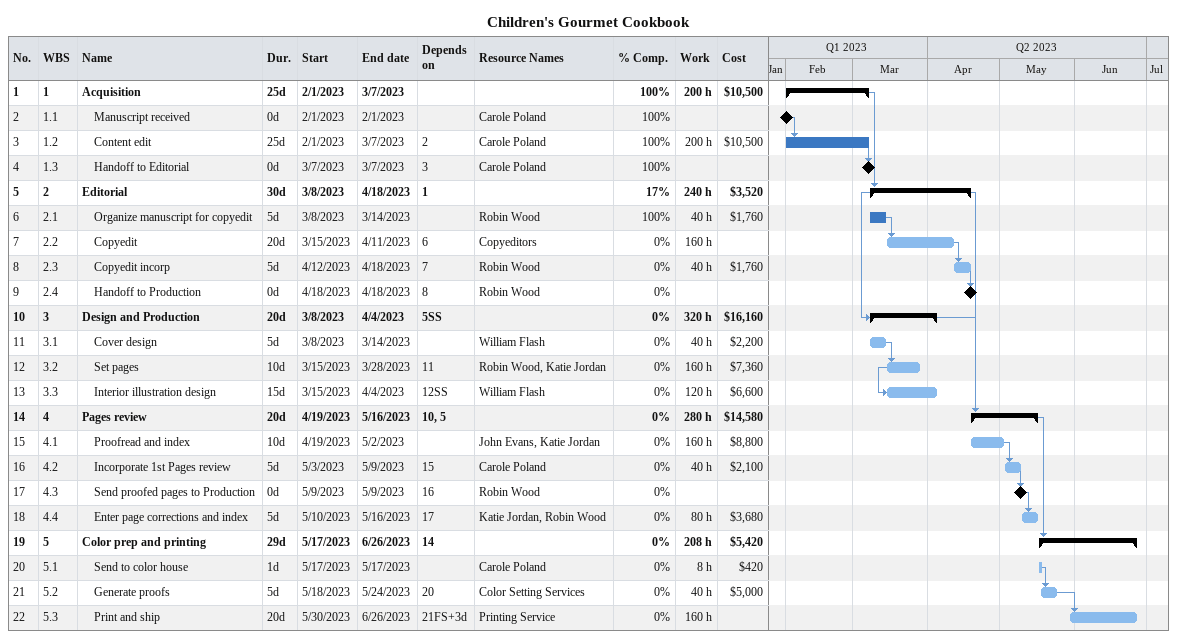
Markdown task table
Children's Gourmet Cookbook

| ID | WBS | Task | Duration | Start | Finish | Predecessors | Resources | % complete | Work (h) | Cost ($) |
|---|---|---|---|---|---|---|---|---|---|---|
| 1 | 1 | **Acquisition** | 25d | 2023-02-01 | 2023-03-07 |  |  | 100 | 200 | 10500 |
| 2 | 1.1 | Manuscript received | 0d | 2023-02-01 | 2023-02-01 |  | Carole Poland | 100 |  |  |
| 3 | 1.2 | Content edit | 25d | 2023-02-01 | 2023-03-07 | 2 | Carole Poland | 100 | 200 | 10500 |
| 4 | 1.3 | Handoff to Editorial | 0d | 2023-03-07 | 2023-03-07 | 3 | Carole Poland | 100 |  |  |
| 5 | 2 | **Editorial** | 30d | 2023-03-08 | 2023-04-18 | 1 |  | 17 | 240 | 3520 |
| 6 | 2.1 | Organize manuscript for copyedit | 5d | 2023-03-08 | 2023-03-14 |  | Robin Wood | 100 | 40 | 1760 |
| 7 | 2.2 | Copyedit | 20d | 2023-03-15 | 2023-04-11 | 6 | Copyeditors | 0 | 160 |  |
| 8 | 2.3 | Copyedit incorp | 5d | 2023-04-12 | 2023-04-18 | 7 | Robin Wood | 0 | 40 | 1760 |
| 9 | 2.4 | Handoff to Production | 0d | 2023-04-18 | 2023-04-18 | 8 | Robin Wood | 0 |  |  |
| 10 | 3 | **Design and Production** | 20d | 2023-03-08 | 2023-04-04 | 5SS |  | 0 | 320 | 16160 |
| 11 | 3.1 | Cover design | 5d | 2023-03-08 | 2023-03-14 |  | William Flash | 0 | 40 | 2200 |
| 12 | 3.2 | Set pages | 10d | 2023-03-15 | 2023-03-28 | 11 | Robin Wood, Katie Jordan | 0 | 160 | 7360 |
| 13 | 3.3 | Interior illustration design | 15d | 2023-03-15 | 2023-04-04 | 12SS | William Flash | 0 | 120 | 6600 |
| 14 | 4 | **Pages review** | 20d | 2023-04-19 | 2023-05-16 | 10, 5 |  | 0 | 280 | 14580 |
| 15 | 4.1 | Proofread and index | 10d | 2023-04-19 | 2023-05-02 |  | John Evans, Katie Jordan | 0 | 160 | 8800 |
| 16 | 4.2 | Incorporate 1st Pages review | 5d | 2023-05-03 | 2023-05-09 | 15 | Carole Poland | 0 | 40 | 2100 |
| 17 | 4.3 | Send proofed pages to Production | 0d | 2023-05-09 | 2023-05-09 | 16 | Robin Wood | 0 |  |  |
| 18 | 4.4 | Enter page corrections and index | 5d | 2023-05-10 | 2023-05-16 | 17 | Katie Jordan, Robin Wood | 0 | 80 | 3680 |
| 19 | 5 | **Color prep and printing** | 29d | 2023-05-17 | 2023-06-26 | 14 |  | 0 | 208 | 5420 |
| 20 | 5.1 | Send to color house | 1d | 2023-05-17 | 2023-05-17 |  | Carole Poland | 0 | 8 | 420 |
| 21 | 5.2 | Generate proofs | 5d | 2023-05-18 | 2023-05-24 | 20 | Color Setting Services | 0 | 40 | 5000 |
| 22 | 5.3 | Print and ship | 20d | 2023-05-30 | 2023-06-26 | 21FS+3d | Printing Service | 0 | 160 |  |
